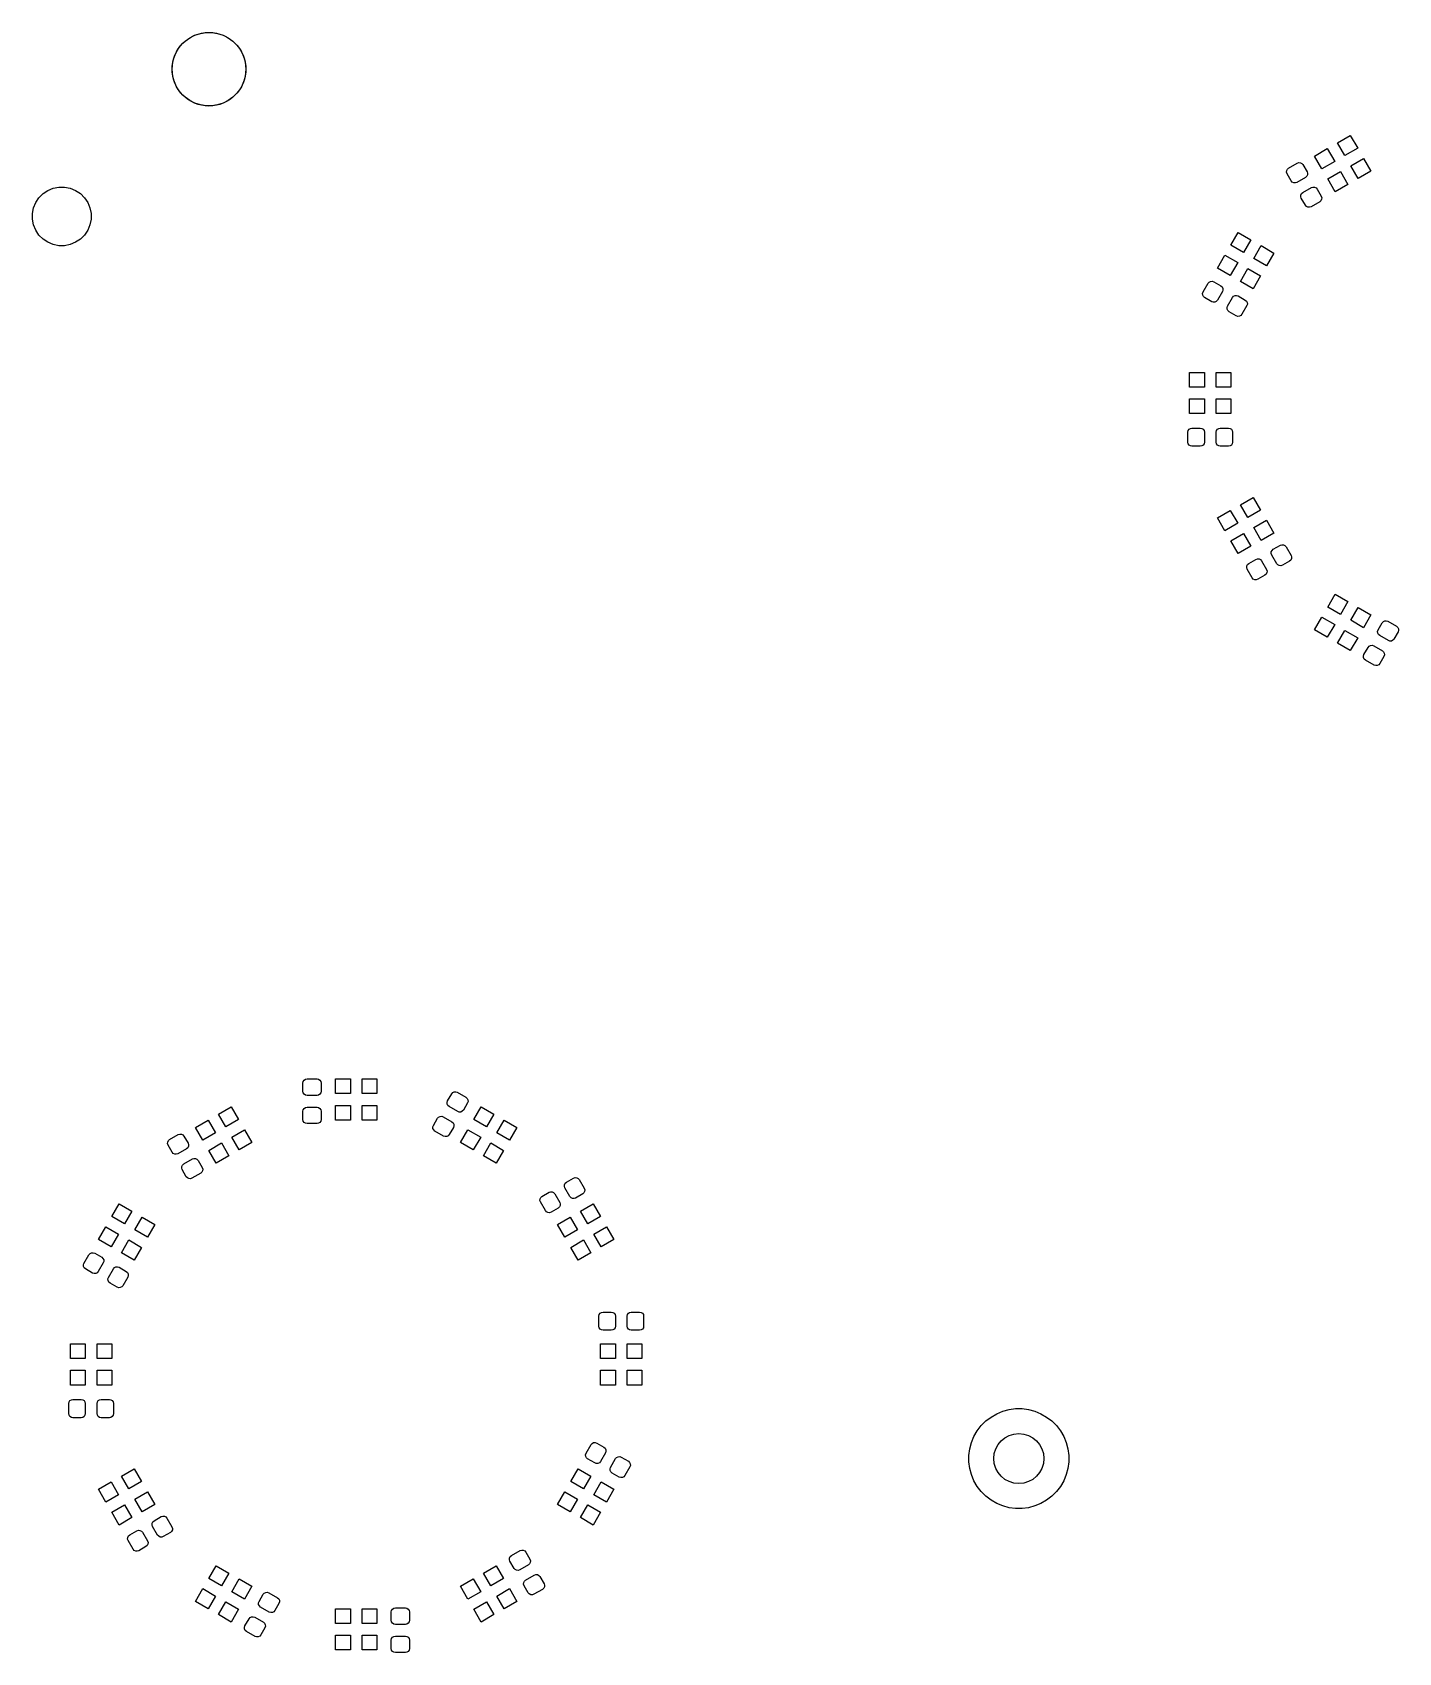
# Model space of a CAD drawing. Header units: inches. Extents: x 0.83 to 7.61, y -5.33 to -1.05.
# Drawn here: x 0.827 to 2.653, y -3.22 to -1.053 of the extents above; entities that cross this region are included whole.
import ezdxf

# ---------------------------------------------------------------- set-up
doc = ezdxf.new("R2010")
doc.units = ezdxf.units.IN
doc.header["$MEASUREMENT"] = 0
doc.layers.add('BLACK', color=250, linetype='CONTINUOUS')

msp = doc.modelspace()

# ---------------------------------------------------------------- linework, layer by layer
at = {"layer": 'BLACK', "linetype": 'CONTINUOUS'}
for p, q in [((1.031, -1.0649), (1.0373, -1.0604)), ((1.0373, -1.0604), (1.0442, -1.0569)), ((1.0442, -1.0569), (1.0515, -1.0545)), ((1.0515, -1.0545), (1.0591, -1.0533)), ((1.0591, -1.0533), (1.0669, -1.0533)), ((1.0669, -1.0533), (1.0745, -1.0545)), ((1.0745, -1.0545), (1.0818, -1.0569)), ((1.0818, -1.0569), (1.0887, -1.0604)), ((1.0887, -1.0604), (1.095, -1.0649)), ((1.0175, -1.0835), (1.021, -1.0766)), ((1.021, -1.0766), (1.0256, -1.0704)), ((1.0256, -1.0704), (1.031, -1.0649)), ((1.095, -1.0649), (1.1004, -1.0704)), ((1.1004, -1.0704), (1.105, -1.0766)), ((1.105, -1.0766), (1.1085, -1.0835)), ((1.0139, -1.0985), (1.0151, -1.0909)), ((1.0139, -1.1062), (1.0139, -1.0985)), ((1.0151, -1.0909), (1.0175, -1.0835)), ((1.1085, -1.0835), (1.1108, -1.0909)), ((1.1108, -1.0909), (1.1121, -1.0985)), ((1.1121, -1.0985), (1.1121, -1.1062)), ((1.0151, -1.1139), (1.0139, -1.1062)), ((1.0175, -1.1212), (1.0151, -1.1139)), ((1.021, -1.1281), (1.0175, -1.1212)), ((1.1085, -1.1212), (1.105, -1.1281)), ((1.1108, -1.1139), (1.1085, -1.1212)), ((1.1121, -1.1062), (1.1108, -1.1139)), ((1.0256, -1.1343), (1.021, -1.1281)), ((1.031, -1.1398), (1.0256, -1.1343)), ((1.0373, -1.1443), (1.031, -1.1398)), ((1.0442, -1.1478), (1.0373, -1.1443)), ((1.0515, -1.1502), (1.0442, -1.1478)), ((1.0818, -1.1478), (1.0745, -1.1502)), ((1.0887, -1.1443), (1.0818, -1.1478)), ((1.095, -1.1398), (1.0887, -1.1443)), ((1.1004, -1.1343), (1.095, -1.1398)), ((1.105, -1.1281), (1.1004, -1.1343)), ((1.0591, -1.1514), (1.0515, -1.1502)), ((1.0669, -1.1514), (1.0591, -1.1514)), ((1.0745, -1.1502), (1.0669, -1.1514)), ((2.5718, -1.2008), (2.5888, -1.1909)), ((2.5888, -1.1909), (2.5987, -1.208)), ((2.5411, -1.2185), (2.5581, -1.2086)), ((2.5581, -1.2086), (2.568, -1.2257)), ((2.5816, -1.2178), (2.5718, -1.2008)), ((2.5987, -1.208), (2.5816, -1.2178)), ((2.5048, -1.236), (2.5064, -1.2346)), ((2.5064, -1.2346), (2.518, -1.2279)), ((2.518, -1.2279), (2.52, -1.2272)), ((2.52, -1.2272), (2.5222, -1.2274)), ((2.5222, -1.2274), (2.5241, -1.2283)), ((2.5241, -1.2283), (2.5255, -1.23)), ((2.5255, -1.23), (2.531, -1.2395)), ((2.5509, -1.2355), (2.5411, -1.2185)), ((2.568, -1.2257), (2.5509, -1.2355)), ((2.5895, -1.2315), (2.6065, -1.2216)), ((2.5993, -1.2485), (2.5895, -1.2315)), ((2.6065, -1.2216), (2.6164, -1.2387)), ((2.5037, -1.2401), (2.5038, -1.238)), ((2.5044, -1.2422), (2.5037, -1.2401)), ((2.5038, -1.238), (2.5048, -1.236)), ((2.5099, -1.2517), (2.5044, -1.2422)), ((2.5113, -1.2533), (2.5099, -1.2517)), ((2.5132, -1.2543), (2.5113, -1.2533)), ((2.5154, -1.2544), (2.5132, -1.2543)), ((2.5174, -1.2537), (2.5154, -1.2544)), ((2.529, -1.247), (2.5174, -1.2537)), ((2.5306, -1.2456), (2.529, -1.247)), ((2.5316, -1.2437), (2.5306, -1.2456)), ((2.531, -1.2395), (2.5317, -1.2415)), ((2.5317, -1.2415), (2.5316, -1.2437)), ((2.5588, -1.2492), (2.5759, -1.2393)), ((2.5687, -1.2662), (2.5588, -1.2492)), ((2.5857, -1.2564), (2.5687, -1.2662)), ((2.5759, -1.2393), (2.5857, -1.2564)), ((2.6164, -1.2387), (2.5993, -1.2485)), ((0.8314, -1.2807), (0.8357, -1.2742)), ((0.8357, -1.2742), (0.8412, -1.2688)), ((0.8412, -1.2688), (0.8476, -1.2645)), ((0.8476, -1.2645), (0.8547, -1.2615)), ((0.8547, -1.2615), (0.8623, -1.26)), ((0.8623, -1.26), (0.87, -1.26)), ((0.87, -1.26), (0.8776, -1.2615)), ((0.8776, -1.2615), (0.8847, -1.2645)), ((0.8847, -1.2645), (0.8911, -1.2688)), ((0.8911, -1.2688), (0.8966, -1.2742)), ((0.8966, -1.2742), (0.9009, -1.2807)), ((2.5226, -1.2729), (2.5227, -1.2707)), ((2.5233, -1.2749), (2.5226, -1.2729)), ((2.5227, -1.2707), (2.5237, -1.2688)), ((2.5288, -1.2844), (2.5233, -1.2749)), ((2.5237, -1.2688), (2.5253, -1.2674)), ((2.5253, -1.2674), (2.5369, -1.2607)), ((2.5369, -1.2607), (2.5389, -1.26)), ((2.5389, -1.26), (2.5411, -1.2601)), ((2.5411, -1.2601), (2.543, -1.2611)), ((2.543, -1.2611), (2.5444, -1.2627)), ((2.5444, -1.2627), (2.5499, -1.2722)), ((2.5495, -1.2783), (2.5479, -1.2798)), ((2.5505, -1.2764), (2.5495, -1.2783)), ((2.5499, -1.2722), (2.5506, -1.2743)), ((2.5506, -1.2743), (2.5505, -1.2764)), ((0.827, -1.2954), (0.8285, -1.2878)), ((0.827, -1.3031), (0.827, -1.2954)), ((0.8285, -1.2878), (0.8314, -1.2807)), ((0.9009, -1.2807), (0.9038, -1.2878)), ((0.9038, -1.2878), (0.9053, -1.2954)), ((0.9053, -1.2954), (0.9053, -1.3031)), ((2.5302, -1.2861), (2.5288, -1.2844)), ((2.5321, -1.287), (2.5302, -1.2861)), ((2.5343, -1.2871), (2.5321, -1.287)), ((2.5363, -1.2865), (2.5343, -1.2871)), ((2.5479, -1.2798), (2.5363, -1.2865)), ((0.8285, -1.3106), (0.827, -1.3031)), ((0.8314, -1.3178), (0.8285, -1.3106)), ((0.8357, -1.3242), (0.8314, -1.3178)), ((0.9009, -1.3178), (0.8966, -1.3242)), ((0.9038, -1.3106), (0.9009, -1.3178)), ((0.9053, -1.3031), (0.9038, -1.3106)), ((2.4291, -1.3377), (2.439, -1.3206)), ((2.439, -1.3206), (2.456, -1.3305)), ((0.8412, -1.3296), (0.8357, -1.3242)), ((0.8476, -1.3339), (0.8412, -1.3296)), ((0.8547, -1.3369), (0.8476, -1.3339)), ((0.8623, -1.3384), (0.8547, -1.3369)), ((0.87, -1.3384), (0.8623, -1.3384)), ((0.8776, -1.3369), (0.87, -1.3384)), ((0.8847, -1.3339), (0.8776, -1.3369)), ((0.8911, -1.3296), (0.8847, -1.3339)), ((0.8966, -1.3242), (0.8911, -1.3296)), ((2.4462, -1.3475), (2.4291, -1.3377)), ((2.456, -1.3305), (2.4462, -1.3475)), ((2.4598, -1.3554), (2.4696, -1.3383)), ((2.4696, -1.3383), (2.4867, -1.3482)), ((2.4114, -1.3684), (2.4212, -1.3513)), ((2.4212, -1.3513), (2.4383, -1.3611)), ((2.4383, -1.3611), (2.4284, -1.3782)), ((2.4768, -1.3652), (2.4598, -1.3554)), ((2.4867, -1.3482), (2.4768, -1.3652)), ((2.4001, -1.3871), (2.402, -1.3861)), ((2.402, -1.3861), (2.4042, -1.386)), ((2.4042, -1.386), (2.4062, -1.3867)), ((2.4062, -1.3867), (2.4158, -1.3922)), ((2.4284, -1.3782), (2.4114, -1.3684)), ((2.4421, -1.3861), (2.4519, -1.369)), ((2.4591, -1.3959), (2.4421, -1.3861)), ((2.4519, -1.369), (2.469, -1.3789)), ((2.469, -1.3789), (2.4591, -1.3959)), ((2.3913, -1.4023), (2.392, -1.4003)), ((2.3915, -1.4045), (2.3913, -1.4023)), ((2.3924, -1.4064), (2.3915, -1.4045)), ((2.392, -1.4003), (2.3987, -1.3887)), ((2.394, -1.4078), (2.3924, -1.4064)), ((2.4036, -1.4133), (2.394, -1.4078)), ((2.3987, -1.3887), (2.4001, -1.3871)), ((2.4178, -1.3997), (2.4111, -1.4113)), ((2.4158, -1.3922), (2.4174, -1.3936)), ((2.4174, -1.3936), (2.4183, -1.3955)), ((2.4185, -1.3977), (2.4178, -1.3997)), ((2.4183, -1.3955), (2.4185, -1.3977)), ((2.4247, -1.4192), (2.4314, -1.4076)), ((2.4314, -1.4076), (2.4328, -1.406)), ((2.4328, -1.406), (2.4348, -1.405)), ((2.4348, -1.405), (2.4369, -1.4049)), ((2.4369, -1.4049), (2.439, -1.4056)), ((2.439, -1.4056), (2.4485, -1.4111)), ((2.4056, -1.414), (2.4036, -1.4133)), ((2.4077, -1.4139), (2.4056, -1.414)), ((2.4097, -1.4129), (2.4077, -1.4139)), ((2.4111, -1.4113), (2.4097, -1.4129)), ((2.424, -1.4212), (2.4247, -1.4192)), ((2.4242, -1.4234), (2.424, -1.4212)), ((2.4251, -1.4253), (2.4242, -1.4234)), ((2.4267, -1.4267), (2.4251, -1.4253)), ((2.4363, -1.4322), (2.4267, -1.4267)), ((2.4505, -1.4186), (2.4438, -1.4302)), ((2.4485, -1.4111), (2.4501, -1.4125)), ((2.4501, -1.4125), (2.4511, -1.4144)), ((2.4512, -1.4166), (2.4505, -1.4186)), ((2.4511, -1.4144), (2.4512, -1.4166)), ((2.4383, -1.4329), (2.4363, -1.4322)), ((2.4405, -1.4328), (2.4383, -1.4329)), ((2.4424, -1.4318), (2.4405, -1.4328)), ((2.4438, -1.4302), (2.4424, -1.4318)), ((2.374, -1.5276), (2.374, -1.5079)), ((2.374, -1.5079), (2.3937, -1.5079)), ((2.3937, -1.5079), (2.3937, -1.5276)), ((2.4094, -1.5276), (2.4094, -1.5079)), ((2.4094, -1.5079), (2.4291, -1.5079)), ((2.4291, -1.5079), (2.4291, -1.5276)), ((2.3937, -1.5276), (2.374, -1.5276)), ((2.4291, -1.5276), (2.4094, -1.5276)), ((2.374, -1.563), (2.374, -1.5433)), ((2.374, -1.5433), (2.3937, -1.5433)), ((2.3937, -1.5433), (2.3937, -1.563)), ((2.4094, -1.563), (2.4094, -1.5433)), ((2.4094, -1.5433), (2.4291, -1.5433)), ((2.4291, -1.5433), (2.4291, -1.563)), ((2.3937, -1.563), (2.374, -1.563)), ((2.4291, -1.563), (2.4094, -1.563)), ((2.3717, -1.5878), (2.3721, -1.5857)), ((2.3717, -1.6012), (2.3717, -1.5878)), ((2.3721, -1.6033), (2.3717, -1.6012)), ((2.3721, -1.5857), (2.3733, -1.5839)), ((2.3733, -1.6051), (2.3721, -1.6033)), ((2.3733, -1.5839), (2.3751, -1.5827)), ((2.3751, -1.5827), (2.3772, -1.5823)), ((2.3772, -1.5823), (2.3882, -1.5823)), ((2.3882, -1.5823), (2.3903, -1.5827)), ((2.3903, -1.5827), (2.3921, -1.5839)), ((2.3921, -1.5839), (2.3933, -1.5857)), ((2.3933, -1.6033), (2.3921, -1.6051)), ((2.3933, -1.5857), (2.3937, -1.5878)), ((2.3937, -1.6012), (2.3933, -1.6033)), ((2.3937, -1.5878), (2.3937, -1.6012)), ((2.4094, -1.5878), (2.4099, -1.5857)), ((2.4094, -1.6012), (2.4094, -1.5878)), ((2.4099, -1.6033), (2.4094, -1.6012)), ((2.4099, -1.5857), (2.4111, -1.5839)), ((2.4111, -1.6051), (2.4099, -1.6033)), ((2.4111, -1.5839), (2.4129, -1.5827)), ((2.4129, -1.5827), (2.415, -1.5823)), ((2.415, -1.5823), (2.426, -1.5823)), ((2.426, -1.5823), (2.4281, -1.5827)), ((2.4281, -1.5827), (2.4299, -1.5839)), ((2.4299, -1.5839), (2.4311, -1.5857)), ((2.4311, -1.6033), (2.4299, -1.6051)), ((2.4311, -1.5857), (2.4315, -1.5878)), ((2.4315, -1.6012), (2.4311, -1.6033)), ((2.4315, -1.5878), (2.4315, -1.6012)), ((2.3751, -1.6063), (2.3733, -1.6051)), ((2.3772, -1.6067), (2.3751, -1.6063)), ((2.3882, -1.6067), (2.3772, -1.6067)), ((2.3903, -1.6063), (2.3882, -1.6067)), ((2.3921, -1.6051), (2.3903, -1.6063)), ((2.4129, -1.6063), (2.4111, -1.6051)), ((2.415, -1.6067), (2.4129, -1.6063)), ((2.426, -1.6067), (2.415, -1.6067)), ((2.4281, -1.6063), (2.426, -1.6067)), ((2.4299, -1.6051), (2.4281, -1.6063)), ((2.4421, -1.6848), (2.4591, -1.675)), ((2.4519, -1.7018), (2.4421, -1.6848)), ((2.4591, -1.675), (2.469, -1.692)), ((2.4114, -1.7025), (2.4284, -1.6927)), ((2.4212, -1.7196), (2.4114, -1.7025)), ((2.4383, -1.7097), (2.4212, -1.7196)), ((2.4284, -1.6927), (2.4383, -1.7097)), ((2.469, -1.692), (2.4519, -1.7018)), ((2.4598, -1.7155), (2.4768, -1.7056)), ((2.4768, -1.7056), (2.4867, -1.7227)), ((2.4291, -1.7332), (2.4462, -1.7234)), ((2.439, -1.7502), (2.4291, -1.7332)), ((2.4462, -1.7234), (2.456, -1.7404)), ((2.4696, -1.7325), (2.4598, -1.7155)), ((2.4867, -1.7227), (2.4696, -1.7325)), ((2.456, -1.7404), (2.439, -1.7502)), ((2.4831, -1.75), (2.4832, -1.7479)), ((2.4838, -1.7521), (2.4831, -1.75)), ((2.4832, -1.7479), (2.4842, -1.746)), ((2.4905, -1.7637), (2.4838, -1.7521)), ((2.4842, -1.746), (2.4858, -1.7445)), ((2.4858, -1.7445), (2.4954, -1.739)), ((2.4954, -1.739), (2.4974, -1.7383)), ((2.4974, -1.7383), (2.4995, -1.7385)), ((2.4995, -1.7385), (2.5015, -1.7394)), ((2.5015, -1.7394), (2.5029, -1.7411)), ((2.5029, -1.7411), (2.5096, -1.7526)), ((2.5096, -1.7526), (2.5103, -1.7547)), ((2.5103, -1.7547), (2.5101, -1.7568)), ((2.4504, -1.7689), (2.4505, -1.7668)), ((2.4511, -1.771), (2.4504, -1.7689)), ((2.4505, -1.7668), (2.4515, -1.7649)), ((2.4577, -1.7826), (2.4511, -1.771)), ((2.4515, -1.7649), (2.4531, -1.7634)), ((2.4531, -1.7634), (2.4626, -1.7579)), ((2.4626, -1.7579), (2.4647, -1.7572)), ((2.4647, -1.7572), (2.4668, -1.7574)), ((2.4668, -1.7574), (2.4687, -1.7583)), ((2.4687, -1.7583), (2.4701, -1.76)), ((2.4701, -1.76), (2.4768, -1.7715)), ((2.4774, -1.7757), (2.4764, -1.7777)), ((2.4768, -1.7715), (2.4775, -1.7736)), ((2.4775, -1.7736), (2.4774, -1.7757)), ((2.4919, -1.7653), (2.4905, -1.7637)), ((2.4938, -1.7662), (2.4919, -1.7653)), ((2.496, -1.7664), (2.4938, -1.7662)), ((2.498, -1.7657), (2.496, -1.7664)), ((2.5076, -1.7602), (2.498, -1.7657)), ((2.5092, -1.7588), (2.5076, -1.7602)), ((2.5101, -1.7568), (2.5092, -1.7588)), ((2.4592, -1.7842), (2.4577, -1.7826)), ((2.4611, -1.7851), (2.4592, -1.7842)), ((2.4632, -1.7853), (2.4611, -1.7851)), ((2.4653, -1.7846), (2.4632, -1.7853)), ((2.4748, -1.7791), (2.4653, -1.7846)), ((2.4764, -1.7777), (2.4748, -1.7791)), ((2.5588, -1.8217), (2.5687, -1.8046)), ((2.5687, -1.8046), (2.5857, -1.8145)), ((2.5857, -1.8145), (2.5759, -1.8315)), ((2.5411, -1.8524), (2.5509, -1.8353)), ((2.5509, -1.8353), (2.568, -1.8452)), ((2.5759, -1.8315), (2.5588, -1.8217)), ((2.5895, -1.8394), (2.5993, -1.8224)), ((2.6065, -1.8493), (2.5895, -1.8394)), ((2.5993, -1.8224), (2.6164, -1.8322)), ((2.6164, -1.8322), (2.6065, -1.8493)), ((2.6316, -1.8428), (2.633, -1.8412)), ((2.633, -1.8412), (2.6349, -1.8403)), ((2.6349, -1.8403), (2.637, -1.8401)), ((2.637, -1.8401), (2.6391, -1.8408)), ((2.6391, -1.8408), (2.6507, -1.8475)), ((2.5581, -1.8622), (2.5411, -1.8524)), ((2.568, -1.8452), (2.5581, -1.8622)), ((2.5718, -1.8701), (2.5816, -1.853)), ((2.5816, -1.853), (2.5987, -1.8629)), ((2.5987, -1.8629), (2.5888, -1.8799)), ((2.6254, -1.8544), (2.626, -1.8524)), ((2.6255, -1.8566), (2.6254, -1.8544)), ((2.6264, -1.8585), (2.6255, -1.8566)), ((2.626, -1.8524), (2.6316, -1.8428)), ((2.6281, -1.8599), (2.6264, -1.8585)), ((2.6397, -1.8666), (2.6281, -1.8599)), ((2.6527, -1.855), (2.6472, -1.8646)), ((2.6507, -1.8475), (2.6523, -1.8489)), ((2.6523, -1.8489), (2.6532, -1.8509)), ((2.6534, -1.853), (2.6527, -1.855)), ((2.6532, -1.8509), (2.6534, -1.853)), ((2.5888, -1.8799), (2.5718, -1.8701)), ((2.6065, -1.8872), (2.6071, -1.8851)), ((2.6071, -1.8851), (2.6127, -1.8756)), ((2.6127, -1.8756), (2.6141, -1.874)), ((2.6141, -1.874), (2.616, -1.873)), ((2.616, -1.873), (2.6182, -1.8729)), ((2.6182, -1.8729), (2.6202, -1.8736)), ((2.6202, -1.8736), (2.6318, -1.8802)), ((2.6318, -1.8802), (2.6334, -1.8817)), ((2.6334, -1.8817), (2.6343, -1.8836)), ((2.6343, -1.8836), (2.6345, -1.8857)), ((2.6417, -1.8673), (2.6397, -1.8666)), ((2.6438, -1.8672), (2.6417, -1.8673)), ((2.6458, -1.8662), (2.6438, -1.8672)), ((2.6472, -1.8646), (2.6458, -1.8662)), ((2.6066, -1.8893), (2.6065, -1.8872)), ((2.6075, -1.8912), (2.6066, -1.8893)), ((2.6092, -1.8926), (2.6075, -1.8912)), ((2.6208, -1.8993), (2.6092, -1.8926)), ((2.6228, -1.9), (2.6208, -1.8993)), ((2.6249, -1.8999), (2.6228, -1.9)), ((2.6269, -1.8989), (2.6249, -1.8999)), ((2.6283, -1.8973), (2.6269, -1.8989)), ((2.6338, -1.8878), (2.6283, -1.8973)), ((2.6345, -1.8857), (2.6338, -1.8878)), ((1.1886, -2.4583), (1.189, -2.4562)), ((1.1886, -2.4693), (1.1886, -2.4583)), ((1.189, -2.4714), (1.1886, -2.4693)), ((1.189, -2.4562), (1.1902, -2.4544)), ((1.1902, -2.4544), (1.192, -2.4532)), ((1.192, -2.4532), (1.1941, -2.4528)), ((1.1941, -2.4528), (1.2075, -2.4528)), ((1.2075, -2.4528), (1.2096, -2.4532)), ((1.2096, -2.4532), (1.2114, -2.4544)), ((1.2114, -2.4544), (1.2126, -2.4562)), ((1.2126, -2.4562), (1.213, -2.4583)), ((1.213, -2.4693), (1.2126, -2.4714)), ((1.213, -2.4583), (1.213, -2.4693)), ((1.2323, -2.4724), (1.2323, -2.4528)), ((1.2323, -2.4528), (1.252, -2.4528)), ((1.252, -2.4528), (1.252, -2.4724)), ((1.2677, -2.4724), (1.2677, -2.4528)), ((1.2677, -2.4528), (1.2874, -2.4528)), ((1.2874, -2.4528), (1.2874, -2.4724)), ((1.3889, -2.4711), (1.3908, -2.4702)), ((1.3908, -2.4702), (1.393, -2.47)), ((1.393, -2.47), (1.395, -2.4707)), ((1.0757, -2.5), (1.0928, -2.4901)), ((1.0928, -2.4901), (1.1026, -2.5072)), ((1.1902, -2.4732), (1.189, -2.4714)), ((1.192, -2.4744), (1.1902, -2.4732)), ((1.1902, -2.4922), (1.192, -2.491)), ((1.1941, -2.4748), (1.192, -2.4744)), ((1.192, -2.491), (1.1941, -2.4906)), ((1.2075, -2.4748), (1.1941, -2.4748)), ((1.1941, -2.4906), (1.2075, -2.4906)), ((1.2096, -2.4744), (1.2075, -2.4748)), ((1.2075, -2.4906), (1.2096, -2.491)), ((1.2114, -2.4732), (1.2096, -2.4744)), ((1.2096, -2.491), (1.2114, -2.4922)), ((1.2126, -2.4714), (1.2114, -2.4732)), ((1.252, -2.4724), (1.2323, -2.4724)), ((1.2323, -2.5079), (1.2323, -2.4882)), ((1.2323, -2.4882), (1.252, -2.4882)), ((1.252, -2.4882), (1.252, -2.5079)), ((1.2874, -2.4724), (1.2677, -2.4724)), ((1.2677, -2.5079), (1.2677, -2.4882)), ((1.2677, -2.4882), (1.2874, -2.4882)), ((1.2874, -2.4882), (1.2874, -2.5079)), ((1.3813, -2.4843), (1.382, -2.4823)), ((1.3814, -2.4865), (1.3813, -2.4843)), ((1.3824, -2.4884), (1.3814, -2.4865)), ((1.382, -2.4823), (1.3875, -2.4728)), ((1.384, -2.4898), (1.3824, -2.4884)), ((1.3956, -2.4965), (1.384, -2.4898)), ((1.3875, -2.4728), (1.3889, -2.4711)), ((1.395, -2.4707), (1.4066, -2.4774)), ((1.4086, -2.485), (1.4031, -2.4945)), ((1.4066, -2.4774), (1.4082, -2.4789)), ((1.4082, -2.4789), (1.4092, -2.4808)), ((1.4093, -2.4829), (1.4086, -2.485)), ((1.4092, -2.4808), (1.4093, -2.4829)), ((1.4171, -2.5072), (1.4269, -2.4901)), ((1.4269, -2.4901), (1.444, -2.5)), ((1.045, -2.5177), (1.0621, -2.5079)), ((1.0621, -2.5079), (1.0719, -2.5249)), ((1.0856, -2.517), (1.0757, -2.5)), ((1.1026, -2.5072), (1.0856, -2.517)), ((1.1886, -2.4961), (1.189, -2.494)), ((1.1886, -2.5071), (1.1886, -2.4961)), ((1.189, -2.5092), (1.1886, -2.5071)), ((1.189, -2.494), (1.1902, -2.4922)), ((1.1902, -2.511), (1.189, -2.5092)), ((1.192, -2.5122), (1.1902, -2.511)), ((1.1941, -2.5126), (1.192, -2.5122)), ((1.2075, -2.5126), (1.1941, -2.5126)), ((1.2096, -2.5122), (1.2075, -2.5126)), ((1.2114, -2.511), (1.2096, -2.5122)), ((1.2114, -2.4922), (1.2126, -2.494)), ((1.2126, -2.5092), (1.2114, -2.511)), ((1.2126, -2.494), (1.213, -2.4961)), ((1.213, -2.5071), (1.2126, -2.5092)), ((1.213, -2.4961), (1.213, -2.5071)), ((1.252, -2.5079), (1.2323, -2.5079)), ((1.2874, -2.5079), (1.2677, -2.5079)), ((1.3631, -2.515), (1.3686, -2.5055)), ((1.3686, -2.5055), (1.37, -2.5039)), ((1.37, -2.5039), (1.3719, -2.5029)), ((1.3719, -2.5029), (1.3741, -2.5028)), ((1.3741, -2.5028), (1.3761, -2.5035)), ((1.3761, -2.5035), (1.3877, -2.5102)), ((1.3877, -2.5102), (1.3893, -2.5116)), ((1.3893, -2.5116), (1.3903, -2.5135)), ((1.3903, -2.5135), (1.3904, -2.5157)), ((1.3976, -2.4972), (1.3956, -2.4965)), ((1.3997, -2.4971), (1.3976, -2.4972)), ((1.4017, -2.4961), (1.3997, -2.4971)), ((1.4031, -2.4945), (1.4017, -2.4961)), ((1.4341, -2.517), (1.4171, -2.5072)), ((1.444, -2.5), (1.4341, -2.517)), ((1.4478, -2.5249), (1.4576, -2.5079)), ((1.4576, -2.5079), (1.4747, -2.5177)), ((1.0078, -2.5372), (1.0087, -2.5353)), ((1.0087, -2.5353), (1.0103, -2.5338)), ((1.0103, -2.5338), (1.0219, -2.5271)), ((1.0219, -2.5271), (1.024, -2.5265)), ((1.024, -2.5265), (1.0261, -2.5266)), ((1.0261, -2.5266), (1.028, -2.5275)), ((1.028, -2.5275), (1.0295, -2.5292)), ((1.0295, -2.5292), (1.035, -2.5387)), ((1.0549, -2.5347), (1.045, -2.5177)), ((1.0719, -2.5249), (1.0549, -2.5347)), ((1.0934, -2.5307), (1.1105, -2.5208)), ((1.1033, -2.5477), (1.0934, -2.5307)), ((1.1105, -2.5208), (1.1203, -2.5379)), ((1.3624, -2.5171), (1.3631, -2.515)), ((1.3625, -2.5192), (1.3624, -2.5171)), ((1.3635, -2.5211), (1.3625, -2.5192)), ((1.3651, -2.5226), (1.3635, -2.5211)), ((1.3767, -2.5293), (1.3651, -2.5226)), ((1.3787, -2.53), (1.3767, -2.5293)), ((1.3808, -2.5298), (1.3787, -2.53)), ((1.3828, -2.5289), (1.3808, -2.5298)), ((1.3842, -2.5272), (1.3828, -2.5289)), ((1.3897, -2.5177), (1.3842, -2.5272)), ((1.3904, -2.5157), (1.3897, -2.5177)), ((1.3994, -2.5379), (1.4092, -2.5208)), ((1.4092, -2.5208), (1.4263, -2.5307)), ((1.4263, -2.5307), (1.4164, -2.5477)), ((1.4648, -2.5347), (1.4478, -2.5249)), ((1.4747, -2.5177), (1.4648, -2.5347)), ((1.0076, -2.5393), (1.0078, -2.5372)), ((1.0083, -2.5414), (1.0076, -2.5393)), ((1.0138, -2.5509), (1.0083, -2.5414)), ((1.0153, -2.5525), (1.0138, -2.5509)), ((1.0172, -2.5535), (1.0153, -2.5525)), ((1.0193, -2.5536), (1.0172, -2.5535)), ((1.0214, -2.5529), (1.0193, -2.5536)), ((1.033, -2.5462), (1.0214, -2.5529)), ((1.0346, -2.5448), (1.033, -2.5462)), ((1.0355, -2.5429), (1.0346, -2.5448)), ((1.035, -2.5387), (1.0357, -2.5407)), ((1.0357, -2.5407), (1.0355, -2.5429)), ((1.0627, -2.5484), (1.0798, -2.5385)), ((1.0726, -2.5654), (1.0627, -2.5484)), ((1.0896, -2.5556), (1.0726, -2.5654)), ((1.0798, -2.5385), (1.0896, -2.5556)), ((1.1203, -2.5379), (1.1033, -2.5477)), ((1.4164, -2.5477), (1.3994, -2.5379)), ((1.43, -2.5556), (1.4399, -2.5385)), ((1.4471, -2.5654), (1.43, -2.5556)), ((1.4399, -2.5385), (1.4569, -2.5484)), ((1.4569, -2.5484), (1.4471, -2.5654)), ((1.0265, -2.5721), (1.0267, -2.5699)), ((1.0272, -2.5741), (1.0265, -2.5721)), ((1.0267, -2.5699), (1.0276, -2.568)), ((1.0327, -2.5836), (1.0272, -2.5741)), ((1.0276, -2.568), (1.0292, -2.5666)), ((1.0292, -2.5666), (1.0408, -2.5599)), ((1.0408, -2.5599), (1.0429, -2.5592)), ((1.0429, -2.5592), (1.045, -2.5593)), ((1.045, -2.5593), (1.0469, -2.5603)), ((1.0469, -2.5603), (1.0484, -2.5619)), ((1.0484, -2.5619), (1.0539, -2.5714)), ((1.0535, -2.5776), (1.0519, -2.579)), ((1.0544, -2.5756), (1.0535, -2.5776)), ((1.0539, -2.5714), (1.0546, -2.5735)), ((1.0546, -2.5735), (1.0544, -2.5756)), ((1.0342, -2.5853), (1.0327, -2.5836)), ((1.0361, -2.5862), (1.0342, -2.5853)), ((1.0382, -2.5864), (1.0361, -2.5862)), ((1.0403, -2.5857), (1.0382, -2.5864)), ((1.0519, -2.579), (1.0403, -2.5857)), ((1.5382, -2.5965), (1.5384, -2.5944)), ((1.5389, -2.5985), (1.5382, -2.5965)), ((1.5384, -2.5944), (1.5393, -2.5924)), ((1.5456, -2.6101), (1.5389, -2.5985)), ((1.5393, -2.5924), (1.5409, -2.591)), ((1.5409, -2.591), (1.5505, -2.5855)), ((1.5505, -2.5855), (1.5525, -2.5848)), ((1.5525, -2.5848), (1.5547, -2.5849)), ((1.5547, -2.5849), (1.5566, -2.5859)), ((1.5566, -2.5859), (1.558, -2.5875)), ((1.558, -2.5875), (1.5647, -2.5991)), ((1.5647, -2.5991), (1.5654, -2.6011)), ((0.9331, -2.6369), (0.9429, -2.6198)), ((0.9429, -2.6198), (0.9599, -2.6297)), ((1.5055, -2.6154), (1.5056, -2.6132)), ((1.5062, -2.6174), (1.5055, -2.6154)), ((1.5056, -2.6132), (1.5066, -2.6113)), ((1.5129, -2.629), (1.5062, -2.6174)), ((1.5066, -2.6113), (1.5082, -2.6099)), ((1.5082, -2.6099), (1.5177, -2.6044)), ((1.5177, -2.6044), (1.5198, -2.6037)), ((1.5198, -2.6037), (1.5219, -2.6038)), ((1.5219, -2.6038), (1.5238, -2.6048)), ((1.5238, -2.6048), (1.5253, -2.6064)), ((1.5253, -2.6064), (1.532, -2.618)), ((1.532, -2.618), (1.5327, -2.62)), ((1.5327, -2.62), (1.5325, -2.6222)), ((1.547, -2.6117), (1.5456, -2.6101)), ((1.5489, -2.6127), (1.547, -2.6117)), ((1.5511, -2.6128), (1.5489, -2.6127)), ((1.5531, -2.6121), (1.5511, -2.6128)), ((1.5627, -2.6066), (1.5531, -2.6121)), ((1.5597, -2.6297), (1.5768, -2.6198)), ((1.5643, -2.6052), (1.5627, -2.6066)), ((1.5652, -2.6033), (1.5643, -2.6052)), ((1.5654, -2.6011), (1.5652, -2.6033)), ((1.5768, -2.6198), (1.5866, -2.6369)), ((0.9501, -2.6467), (0.9331, -2.6369)), ((0.9599, -2.6297), (0.9501, -2.6467)), ((0.9637, -2.6546), (0.9736, -2.6376)), ((0.9736, -2.6376), (0.9906, -2.6474)), ((1.5143, -2.6306), (1.5129, -2.629)), ((1.5162, -2.6316), (1.5143, -2.6306)), ((1.5184, -2.6317), (1.5162, -2.6316)), ((1.5204, -2.631), (1.5184, -2.6317)), ((1.5299, -2.6255), (1.5204, -2.631)), ((1.5291, -2.6474), (1.5461, -2.6376)), ((1.5316, -2.6241), (1.5299, -2.6255)), ((1.5325, -2.6222), (1.5316, -2.6241)), ((1.5461, -2.6376), (1.5559, -2.6546)), ((1.5696, -2.6467), (1.5597, -2.6297)), ((1.5866, -2.6369), (1.5696, -2.6467)), ((0.9153, -2.6676), (0.9252, -2.6505)), ((0.9252, -2.6505), (0.9422, -2.6604)), ((0.9422, -2.6604), (0.9324, -2.6774)), ((0.9808, -2.6644), (0.9637, -2.6546)), ((0.9906, -2.6474), (0.9808, -2.6644)), ((1.5389, -2.6644), (1.5291, -2.6474)), ((1.5559, -2.6546), (1.5389, -2.6644)), ((1.5775, -2.6604), (1.5945, -2.6505)), ((1.5873, -2.6774), (1.5775, -2.6604)), ((1.5945, -2.6505), (1.6043, -2.6676)), ((0.9026, -2.6879), (0.904, -2.6863)), ((0.904, -2.6863), (0.906, -2.6853)), ((0.906, -2.6853), (0.9081, -2.6852)), ((0.9081, -2.6852), (0.9102, -2.6859)), ((0.9102, -2.6859), (0.9197, -2.6914)), ((0.9324, -2.6774), (0.9153, -2.6676)), ((0.946, -2.6853), (0.9559, -2.6682)), ((0.9631, -2.6951), (0.946, -2.6853)), ((0.9559, -2.6682), (0.9729, -2.6781)), ((0.9729, -2.6781), (0.9631, -2.6951)), ((1.5468, -2.6781), (1.5638, -2.6682)), ((1.5566, -2.6951), (1.5468, -2.6781)), ((1.5737, -2.6853), (1.5566, -2.6951)), ((1.5638, -2.6682), (1.5737, -2.6853)), ((1.6043, -2.6676), (1.5873, -2.6774)), ((0.8952, -2.7015), (0.8959, -2.6995)), ((0.8954, -2.7037), (0.8952, -2.7015)), ((0.8963, -2.7056), (0.8954, -2.7037)), ((0.8959, -2.6995), (0.9026, -2.6879)), ((0.898, -2.707), (0.8963, -2.7056)), ((0.9075, -2.7125), (0.898, -2.707)), ((0.9217, -2.6989), (0.915, -2.7105)), ((0.9197, -2.6914), (0.9213, -2.6928)), ((0.9213, -2.6928), (0.9223, -2.6947)), ((0.9224, -2.6969), (0.9217, -2.6989)), ((0.9223, -2.6947), (0.9224, -2.6969)), ((0.9287, -2.7184), (0.9354, -2.7068)), ((0.9354, -2.7068), (0.9368, -2.7052)), ((0.9368, -2.7052), (0.9387, -2.7042)), ((0.9387, -2.7042), (0.9409, -2.7041)), ((0.9409, -2.7041), (0.9429, -2.7048)), ((0.9429, -2.7048), (0.9524, -2.7103)), ((0.9095, -2.7132), (0.9075, -2.7125)), ((0.9117, -2.7131), (0.9095, -2.7132)), ((0.9136, -2.7121), (0.9117, -2.7131)), ((0.915, -2.7105), (0.9136, -2.7121)), ((0.928, -2.7204), (0.9287, -2.7184)), ((0.9281, -2.7226), (0.928, -2.7204)), ((0.9291, -2.7245), (0.9281, -2.7226)), ((0.9307, -2.7259), (0.9291, -2.7245)), ((0.9402, -2.7314), (0.9307, -2.7259)), ((0.9478, -2.7294), (0.9463, -2.731)), ((0.9545, -2.7178), (0.9478, -2.7294)), ((0.9524, -2.7103), (0.9541, -2.7117)), ((0.9541, -2.7117), (0.955, -2.7136)), ((0.9551, -2.7158), (0.9545, -2.7178)), ((0.955, -2.7136), (0.9551, -2.7158)), ((0.9423, -2.7321), (0.9402, -2.7314)), ((0.9444, -2.732), (0.9423, -2.7321)), ((0.9463, -2.731), (0.9444, -2.732)), ((1.5843, -2.7701), (1.5847, -2.768)), ((1.5843, -2.7835), (1.5843, -2.7701)), ((1.5847, -2.768), (1.5859, -2.7662)), ((1.5859, -2.7662), (1.5877, -2.765)), ((1.5877, -2.765), (1.5898, -2.7646)), ((1.5898, -2.7646), (1.6008, -2.7646)), ((1.6008, -2.7646), (1.6029, -2.765)), ((1.6029, -2.765), (1.6047, -2.7662)), ((1.6047, -2.7662), (1.6059, -2.768)), ((1.6059, -2.768), (1.6063, -2.7701)), ((1.6063, -2.7701), (1.6063, -2.7835)), ((1.622, -2.7701), (1.6225, -2.768)), ((1.622, -2.7835), (1.622, -2.7701)), ((1.6225, -2.768), (1.6237, -2.7662)), ((1.6237, -2.7662), (1.6254, -2.765)), ((1.6254, -2.765), (1.6276, -2.7646)), ((1.6276, -2.7646), (1.6386, -2.7646)), ((1.6386, -2.7646), (1.6407, -2.765)), ((1.6407, -2.765), (1.6425, -2.7662)), ((1.6425, -2.7662), (1.6437, -2.768)), ((1.6437, -2.768), (1.6441, -2.7701)), ((1.6441, -2.7701), (1.6441, -2.7835)), ((1.5847, -2.7856), (1.5843, -2.7835)), ((1.5859, -2.7874), (1.5847, -2.7856)), ((1.5877, -2.7886), (1.5859, -2.7874)), ((1.5898, -2.789), (1.5877, -2.7886)), ((1.6008, -2.789), (1.5898, -2.789)), ((1.6029, -2.7886), (1.6008, -2.789)), ((1.6047, -2.7874), (1.6029, -2.7886)), ((1.6059, -2.7856), (1.6047, -2.7874)), ((1.6063, -2.7835), (1.6059, -2.7856)), ((1.6225, -2.7856), (1.622, -2.7835)), ((1.6237, -2.7874), (1.6225, -2.7856)), ((1.6254, -2.7886), (1.6237, -2.7874)), ((1.6276, -2.789), (1.6254, -2.7886)), ((1.6386, -2.789), (1.6276, -2.789)), ((1.6407, -2.7886), (1.6386, -2.789)), ((1.6425, -2.7874), (1.6407, -2.7886)), ((1.6437, -2.7856), (1.6425, -2.7874)), ((1.6441, -2.7835), (1.6437, -2.7856)), ((0.878, -2.8268), (0.878, -2.8071)), ((0.878, -2.8071), (0.8976, -2.8071)), ((0.8976, -2.8071), (0.8976, -2.8268)), ((0.9134, -2.8268), (0.9134, -2.8071)), ((0.9134, -2.8071), (0.9331, -2.8071)), ((0.9331, -2.8071), (0.9331, -2.8268)), ((1.5866, -2.8268), (1.5866, -2.8071)), ((1.5866, -2.8071), (1.6063, -2.8071)), ((1.6063, -2.8071), (1.6063, -2.8268)), ((1.622, -2.8268), (1.622, -2.8071)), ((1.622, -2.8071), (1.6417, -2.8071)), ((1.6417, -2.8071), (1.6417, -2.8268)), ((0.8976, -2.8268), (0.878, -2.8268)), ((0.9331, -2.8268), (0.9134, -2.8268)), ((1.6063, -2.8268), (1.5866, -2.8268)), ((1.6417, -2.8268), (1.622, -2.8268)), ((0.878, -2.8622), (0.878, -2.8425)), ((0.878, -2.8425), (0.8976, -2.8425)), ((0.8976, -2.8425), (0.8976, -2.8622)), ((0.9134, -2.8622), (0.9134, -2.8425)), ((0.9134, -2.8425), (0.9331, -2.8425)), ((0.9331, -2.8425), (0.9331, -2.8622)), ((1.5866, -2.8622), (1.5866, -2.8425)), ((1.5866, -2.8425), (1.6063, -2.8425)), ((1.6063, -2.8425), (1.6063, -2.8622)), ((1.622, -2.8622), (1.622, -2.8425)), ((1.622, -2.8425), (1.6417, -2.8425)), ((1.6417, -2.8425), (1.6417, -2.8622)), ((0.8772, -2.8831), (0.879, -2.8819)), ((0.8976, -2.8622), (0.878, -2.8622)), ((0.879, -2.8819), (0.8811, -2.8815)), ((0.8811, -2.8815), (0.8921, -2.8815)), ((0.8921, -2.8815), (0.8942, -2.8819)), ((0.8942, -2.8819), (0.896, -2.8831)), ((0.9331, -2.8622), (0.9134, -2.8622)), ((0.915, -2.8831), (0.9168, -2.8819)), ((0.9168, -2.8819), (0.9189, -2.8815)), ((0.9189, -2.8815), (0.9299, -2.8815)), ((0.9299, -2.8815), (0.932, -2.8819)), ((0.932, -2.8819), (0.9338, -2.8831)), ((1.6063, -2.8622), (1.5866, -2.8622)), ((1.6417, -2.8622), (1.622, -2.8622)), ((0.8756, -2.887), (0.876, -2.8849)), ((0.8756, -2.9004), (0.8756, -2.887)), ((0.876, -2.9025), (0.8756, -2.9004)), ((0.876, -2.8849), (0.8772, -2.8831)), ((0.8772, -2.9043), (0.876, -2.9025)), ((0.896, -2.8831), (0.8972, -2.8849)), ((0.8972, -2.9025), (0.896, -2.9043)), ((0.8972, -2.8849), (0.8976, -2.887)), ((0.8976, -2.9004), (0.8972, -2.9025)), ((0.8976, -2.887), (0.8976, -2.9004)), ((0.9134, -2.887), (0.9138, -2.8849)), ((0.9134, -2.9004), (0.9134, -2.887)), ((0.9138, -2.9025), (0.9134, -2.9004)), ((0.9138, -2.8849), (0.915, -2.8831)), ((0.915, -2.9043), (0.9138, -2.9025)), ((0.9338, -2.8831), (0.935, -2.8849)), ((0.935, -2.9025), (0.9338, -2.9043)), ((0.935, -2.8849), (0.9354, -2.887)), ((0.9354, -2.9004), (0.935, -2.9025)), ((0.9354, -2.887), (0.9354, -2.9004)), ((2.1085, -2.905), (2.1161, -2.9006)), ((2.1161, -2.9006), (2.1242, -2.8973)), ((2.1242, -2.8973), (2.1326, -2.895)), ((2.1326, -2.895), (2.1413, -2.8938)), ((2.1413, -2.8938), (2.15, -2.8938)), ((2.15, -2.8938), (2.1587, -2.895)), ((2.1587, -2.895), (2.1672, -2.8973)), ((2.1672, -2.8973), (2.1753, -2.9006)), ((2.1753, -2.9006), (2.1829, -2.905)), ((0.879, -2.9055), (0.8772, -2.9043)), ((0.8811, -2.9059), (0.879, -2.9055)), ((0.8921, -2.9059), (0.8811, -2.9059)), ((0.8942, -2.9055), (0.8921, -2.9059)), ((0.896, -2.9043), (0.8942, -2.9055)), ((0.9168, -2.9055), (0.915, -2.9043)), ((0.9189, -2.9059), (0.9168, -2.9055)), ((0.9299, -2.9059), (0.9189, -2.9059)), ((0.932, -2.9055), (0.9299, -2.9059)), ((0.9338, -2.9043), (0.932, -2.9055)), ((2.0856, -2.931), (2.09, -2.9234)), ((2.09, -2.9234), (2.0953, -2.9165)), ((2.0953, -2.9165), (2.1015, -2.9103)), ((2.1015, -2.9103), (2.1085, -2.905)), ((2.1829, -2.905), (2.1898, -2.9103)), ((2.1898, -2.9103), (2.196, -2.9165)), ((2.196, -2.9165), (2.2013, -2.9234)), ((2.2013, -2.9234), (2.2057, -2.931)), ((1.5672, -2.9534), (1.5739, -2.9418)), ((1.5739, -2.9418), (1.5753, -2.9402)), ((1.5753, -2.9402), (1.5772, -2.9393)), ((1.5772, -2.9393), (1.5794, -2.9391)), ((1.5794, -2.9391), (1.5814, -2.9398)), ((1.5814, -2.9398), (1.591, -2.9453)), ((1.591, -2.9453), (1.5926, -2.9468)), ((1.5926, -2.9468), (1.5935, -2.9487)), ((2.08, -2.9476), (2.0823, -2.9391)), ((2.0823, -2.9391), (2.0856, -2.931)), ((2.2057, -2.931), (2.209, -2.9391)), ((2.209, -2.9391), (2.2113, -2.9476)), ((1.5665, -2.9555), (1.5672, -2.9534)), ((1.5666, -2.9576), (1.5665, -2.9555)), ((1.5676, -2.9595), (1.5666, -2.9576)), ((1.5692, -2.961), (1.5676, -2.9595)), ((1.5788, -2.9665), (1.5692, -2.961)), ((1.5808, -2.9672), (1.5788, -2.9665)), ((1.5829, -2.967), (1.5808, -2.9672)), ((1.5849, -2.9661), (1.5829, -2.967)), ((1.5863, -2.9645), (1.5849, -2.9661)), ((1.593, -2.9529), (1.5863, -2.9645)), ((1.5937, -2.9508), (1.593, -2.9529)), ((1.5935, -2.9487), (1.5937, -2.9508)), ((1.5999, -2.9723), (1.6066, -2.9607)), ((1.6066, -2.9607), (1.608, -2.9591)), ((1.608, -2.9591), (1.61, -2.9582)), ((1.61, -2.9582), (1.6121, -2.958)), ((1.6121, -2.958), (1.6142, -2.9587)), ((1.6142, -2.9587), (1.6237, -2.9642)), ((1.6237, -2.9642), (1.6253, -2.9657)), ((1.6253, -2.9657), (1.6263, -2.9676)), ((1.6263, -2.9676), (1.6264, -2.9697)), ((2.0789, -2.9563), (2.08, -2.9476)), ((2.0789, -2.965), (2.0789, -2.9563)), ((2.08, -2.9737), (2.0789, -2.965)), ((2.2113, -2.9476), (2.2125, -2.9563)), ((2.2125, -2.965), (2.2113, -2.9737)), ((2.2125, -2.9563), (2.2125, -2.965)), ((0.946, -2.984), (0.9631, -2.9742)), ((0.9559, -3.0011), (0.946, -2.984)), ((0.9631, -2.9742), (0.9729, -2.9912)), ((1.5468, -2.9912), (1.5566, -2.9742)), ((1.5566, -2.9742), (1.5737, -2.984)), ((1.5737, -2.984), (1.5638, -3.0011)), ((1.5992, -2.9744), (1.5999, -2.9723)), ((1.5994, -2.9765), (1.5992, -2.9744)), ((1.6003, -2.9784), (1.5994, -2.9765)), ((1.6019, -2.9799), (1.6003, -2.9784)), ((1.6115, -2.9854), (1.6019, -2.9799)), ((1.6135, -2.9861), (1.6115, -2.9854)), ((1.6157, -2.9859), (1.6135, -2.9861)), ((1.6176, -2.985), (1.6157, -2.9859)), ((1.619, -2.9834), (1.6176, -2.985)), ((1.6257, -2.9718), (1.619, -2.9834)), ((1.6264, -2.9697), (1.6257, -2.9718)), ((2.0823, -2.9821), (2.08, -2.9737)), ((2.0856, -2.9902), (2.0823, -2.9821)), ((2.09, -2.9978), (2.0856, -2.9902)), ((2.2057, -2.9902), (2.2013, -2.9978)), ((2.209, -2.9821), (2.2057, -2.9902)), ((2.2113, -2.9737), (2.209, -2.9821)), ((0.9153, -3.0017), (0.9324, -2.9919)), ((0.9252, -3.0188), (0.9153, -3.0017)), ((0.9422, -3.0089), (0.9252, -3.0188)), ((0.9324, -2.9919), (0.9422, -3.0089)), ((0.9729, -2.9912), (0.9559, -3.0011)), ((0.9637, -3.0147), (0.9808, -3.0049)), ((0.9808, -3.0049), (0.9906, -3.0219)), ((1.5291, -3.0219), (1.5389, -3.0049)), ((1.5389, -3.0049), (1.5559, -3.0147)), ((1.5638, -3.0011), (1.5468, -2.9912)), ((1.5775, -3.0089), (1.5873, -2.9919)), ((1.5945, -3.0188), (1.5775, -3.0089)), ((1.5873, -2.9919), (1.6043, -3.0017)), ((1.6043, -3.0017), (1.5945, -3.0188)), ((2.0953, -3.0048), (2.09, -2.9978)), ((2.1015, -3.0109), (2.0953, -3.0048)), ((2.1085, -3.0163), (2.1015, -3.0109)), ((2.1898, -3.0109), (2.1829, -3.0163)), ((2.196, -3.0048), (2.1898, -3.0109)), ((2.2013, -2.9978), (2.196, -3.0048)), ((0.9331, -3.0324), (0.9501, -3.0226)), ((0.9429, -3.0495), (0.9331, -3.0324)), ((0.9501, -3.0226), (0.9599, -3.0396)), ((0.9736, -3.0317), (0.9637, -3.0147)), ((0.9906, -3.0219), (0.9736, -3.0317)), ((1.5461, -3.0317), (1.5291, -3.0219)), ((1.5559, -3.0147), (1.5461, -3.0317)), ((1.5597, -3.0396), (1.5696, -3.0226)), ((1.5696, -3.0226), (1.5866, -3.0324)), ((1.5866, -3.0324), (1.5768, -3.0495)), ((2.1161, -3.0207), (2.1085, -3.0163)), ((2.1242, -3.024), (2.1161, -3.0207)), ((2.1326, -3.0263), (2.1242, -3.024)), ((2.1413, -3.0274), (2.1326, -3.0263)), ((2.15, -3.0274), (2.1413, -3.0274)), ((2.1587, -3.0263), (2.15, -3.0274)), ((2.1672, -3.024), (2.1587, -3.0263)), ((2.1753, -3.0207), (2.1672, -3.024)), ((2.1829, -3.0163), (2.1753, -3.0207)), ((0.9599, -3.0396), (0.9429, -3.0495)), ((0.987, -3.0493), (0.9872, -3.0471)), ((0.9877, -3.0513), (0.987, -3.0493)), ((0.9872, -3.0471), (0.9881, -3.0452)), ((0.9944, -3.0629), (0.9877, -3.0513)), ((0.9881, -3.0452), (0.9897, -3.0438)), ((0.9897, -3.0438), (0.9993, -3.0382)), ((0.9993, -3.0382), (1.0013, -3.0376)), ((1.0013, -3.0376), (1.0035, -3.0377)), ((1.0035, -3.0377), (1.0054, -3.0386)), ((1.0054, -3.0386), (1.0068, -3.0403)), ((1.0068, -3.0403), (1.0135, -3.0519)), ((1.0135, -3.0519), (1.0142, -3.0539)), ((1.0142, -3.0539), (1.0141, -3.056)), ((1.5768, -3.0495), (1.5597, -3.0396)), ((0.9543, -3.0682), (0.9544, -3.066)), ((0.955, -3.0702), (0.9543, -3.0682)), ((0.9544, -3.066), (0.9554, -3.0641)), ((0.9617, -3.0818), (0.955, -3.0702)), ((0.9554, -3.0641), (0.957, -3.0627)), ((0.957, -3.0627), (0.9666, -3.0571)), ((0.9666, -3.0571), (0.9686, -3.0565)), ((0.9686, -3.0565), (0.9707, -3.0566)), ((0.9707, -3.0566), (0.9727, -3.0575)), ((0.9727, -3.0575), (0.9741, -3.0592)), ((0.9741, -3.0592), (0.9808, -3.0708)), ((0.9804, -3.0769), (0.9788, -3.0783)), ((0.9813, -3.0749), (0.9804, -3.0769)), ((0.9808, -3.0708), (0.9815, -3.0728)), ((0.9815, -3.0728), (0.9813, -3.0749)), ((0.9958, -3.0645), (0.9944, -3.0629)), ((0.9978, -3.0655), (0.9958, -3.0645)), ((0.9999, -3.0656), (0.9978, -3.0655)), ((1.0019, -3.0649), (0.9999, -3.0656)), ((1.0115, -3.0594), (1.0019, -3.0649)), ((1.0131, -3.058), (1.0115, -3.0594)), ((1.0141, -3.056), (1.0131, -3.058)), ((0.9631, -3.0834), (0.9617, -3.0818)), ((0.965, -3.0843), (0.9631, -3.0834)), ((0.9672, -3.0845), (0.965, -3.0843)), ((0.9692, -3.0838), (0.9672, -3.0845)), ((0.9788, -3.0783), (0.9692, -3.0838)), ((1.4647, -3.0958), (1.4649, -3.0937)), ((1.4654, -3.0978), (1.4647, -3.0958)), ((1.4649, -3.0937), (1.4658, -3.0917)), ((1.4709, -3.1074), (1.4654, -3.0978)), ((1.4658, -3.0917), (1.4674, -3.0903)), ((1.4674, -3.0903), (1.479, -3.0836)), ((1.479, -3.0836), (1.4811, -3.0829)), ((1.4811, -3.0829), (1.4832, -3.0831)), ((1.4832, -3.0831), (1.4851, -3.084)), ((1.4851, -3.084), (1.4866, -3.0856)), ((1.4866, -3.0856), (1.4921, -3.0952)), ((1.4921, -3.0952), (1.4928, -3.0972)), ((1.4928, -3.0972), (1.4926, -3.0994)), ((1.0627, -3.1209), (1.0726, -3.1039)), ((1.0726, -3.1039), (1.0896, -3.1137)), ((1.0896, -3.1137), (1.0798, -3.1307)), ((1.43, -3.1137), (1.4471, -3.1039)), ((1.4399, -3.1307), (1.43, -3.1137)), ((1.4471, -3.1039), (1.4569, -3.1209)), ((1.4723, -3.109), (1.4709, -3.1074)), ((1.4743, -3.11), (1.4723, -3.109)), ((1.4764, -3.1101), (1.4743, -3.11)), ((1.4785, -3.1094), (1.4764, -3.1101)), ((1.49, -3.1027), (1.4785, -3.1094)), ((1.4863, -3.1231), (1.4979, -3.1164)), ((1.4917, -3.1013), (1.49, -3.1027)), ((1.4926, -3.0994), (1.4917, -3.1013)), ((1.4979, -3.1164), (1.5, -3.1157)), ((1.5, -3.1157), (1.5021, -3.1158)), ((1.5021, -3.1158), (1.504, -3.1168)), ((1.504, -3.1168), (1.5055, -3.1184)), ((1.5055, -3.1184), (1.511, -3.1279)), ((1.045, -3.1516), (1.0549, -3.1345)), ((1.0549, -3.1345), (1.0719, -3.1444)), ((1.0798, -3.1307), (1.0627, -3.1209)), ((1.0934, -3.1386), (1.1033, -3.1216)), ((1.1105, -3.1485), (1.0934, -3.1386)), ((1.1033, -3.1216), (1.1203, -3.1314)), ((1.1203, -3.1314), (1.1105, -3.1485)), ((1.1355, -3.142), (1.1369, -3.1404)), ((1.1369, -3.1404), (1.1388, -3.1395)), ((1.1388, -3.1395), (1.141, -3.1393)), ((1.141, -3.1393), (1.143, -3.14)), ((1.143, -3.14), (1.1546, -3.1467)), ((1.3994, -3.1314), (1.4164, -3.1216)), ((1.4092, -3.1485), (1.3994, -3.1314)), ((1.4263, -3.1386), (1.4092, -3.1485)), ((1.4164, -3.1216), (1.4263, -3.1386)), ((1.4569, -3.1209), (1.4399, -3.1307)), ((1.4478, -3.1444), (1.4648, -3.1345)), ((1.4648, -3.1345), (1.4747, -3.1516)), ((1.4836, -3.1285), (1.4838, -3.1264)), ((1.4843, -3.1306), (1.4836, -3.1285)), ((1.4838, -3.1264), (1.4847, -3.1245)), ((1.4898, -3.1401), (1.4843, -3.1306)), ((1.4847, -3.1245), (1.4863, -3.1231)), ((1.4912, -3.1417), (1.4898, -3.1401)), ((1.4932, -3.1427), (1.4912, -3.1417)), ((1.5089, -3.1355), (1.4974, -3.1421)), ((1.5106, -3.134), (1.5089, -3.1355)), ((1.5115, -3.1321), (1.5106, -3.134)), ((1.511, -3.1279), (1.5117, -3.13)), ((1.5117, -3.13), (1.5115, -3.1321)), ((1.0621, -3.1614), (1.045, -3.1516)), ((1.0719, -3.1444), (1.0621, -3.1614)), ((1.0757, -3.1693), (1.0856, -3.1523)), ((1.0856, -3.1523), (1.1026, -3.1621)), ((1.1026, -3.1621), (1.0928, -3.1792)), ((1.1293, -3.1536), (1.13, -3.1516)), ((1.1294, -3.1558), (1.1293, -3.1536)), ((1.1304, -3.1577), (1.1294, -3.1558)), ((1.13, -3.1516), (1.1355, -3.142)), ((1.132, -3.1591), (1.1304, -3.1577)), ((1.1436, -3.1658), (1.132, -3.1591)), ((1.1566, -3.1543), (1.1511, -3.1638)), ((1.1546, -3.1467), (1.1562, -3.1481)), ((1.1562, -3.1481), (1.1572, -3.1501)), ((1.1573, -3.1522), (1.1566, -3.1543)), ((1.1572, -3.1501), (1.1573, -3.1522)), ((1.2323, -3.1811), (1.2323, -3.1614)), ((1.2323, -3.1614), (1.252, -3.1614)), ((1.252, -3.1614), (1.252, -3.1811)), ((1.2677, -3.1811), (1.2677, -3.1614)), ((1.2677, -3.1614), (1.2874, -3.1614)), ((1.2874, -3.1614), (1.2874, -3.1811)), ((1.3067, -3.1657), (1.3071, -3.1636)), ((1.3071, -3.1636), (1.3083, -3.1619)), ((1.3083, -3.1619), (1.3101, -3.1607)), ((1.3101, -3.1607), (1.3122, -3.1602)), ((1.3122, -3.1602), (1.3256, -3.1602)), ((1.3256, -3.1602), (1.3277, -3.1607)), ((1.3277, -3.1607), (1.3295, -3.1619)), ((1.3295, -3.1619), (1.3307, -3.1636)), ((1.3307, -3.1636), (1.3311, -3.1657)), ((1.4171, -3.1621), (1.4341, -3.1523)), ((1.4269, -3.1792), (1.4171, -3.1621)), ((1.4341, -3.1523), (1.444, -3.1693)), ((1.4576, -3.1614), (1.4478, -3.1444)), ((1.4747, -3.1516), (1.4576, -3.1614)), ((1.4953, -3.1428), (1.4932, -3.1427)), ((1.4974, -3.1421), (1.4953, -3.1428)), ((1.0928, -3.1792), (1.0757, -3.1693)), ((1.1104, -3.1864), (1.1111, -3.1843)), ((1.1111, -3.1843), (1.1166, -3.1748)), ((1.1166, -3.1748), (1.118, -3.1732)), ((1.118, -3.1732), (1.1199, -3.1722)), ((1.1199, -3.1722), (1.1221, -3.1721)), ((1.1221, -3.1721), (1.1241, -3.1728)), ((1.1241, -3.1728), (1.1357, -3.1795)), ((1.1357, -3.1795), (1.1373, -3.1809)), ((1.1373, -3.1809), (1.1383, -3.1828)), ((1.1384, -3.1849), (1.1377, -3.187)), ((1.1383, -3.1828), (1.1384, -3.1849)), ((1.1456, -3.1665), (1.1436, -3.1658)), ((1.1478, -3.1664), (1.1456, -3.1665)), ((1.1497, -3.1654), (1.1478, -3.1664)), ((1.1511, -3.1638), (1.1497, -3.1654)), ((1.252, -3.1811), (1.2323, -3.1811)), ((1.2874, -3.1811), (1.2677, -3.1811)), ((1.3067, -3.1768), (1.3067, -3.1657)), ((1.3071, -3.1789), (1.3067, -3.1768)), ((1.3083, -3.1807), (1.3071, -3.1789)), ((1.3101, -3.1819), (1.3083, -3.1807)), ((1.3122, -3.1823), (1.3101, -3.1819)), ((1.3256, -3.1823), (1.3122, -3.1823)), ((1.3277, -3.1819), (1.3256, -3.1823)), ((1.3295, -3.1807), (1.3277, -3.1819)), ((1.3307, -3.1789), (1.3295, -3.1807)), ((1.3311, -3.1768), (1.3307, -3.1789)), ((1.3311, -3.1657), (1.3311, -3.1768)), ((1.444, -3.1693), (1.4269, -3.1792)), ((1.1105, -3.1885), (1.1104, -3.1864)), ((1.1115, -3.1904), (1.1105, -3.1885)), ((1.1131, -3.1919), (1.1115, -3.1904)), ((1.1247, -3.1986), (1.1131, -3.1919)), ((1.1267, -3.1992), (1.1247, -3.1986)), ((1.1289, -3.1991), (1.1267, -3.1992)), ((1.1308, -3.1981), (1.1289, -3.1991)), ((1.1322, -3.1965), (1.1308, -3.1981)), ((1.1377, -3.187), (1.1322, -3.1965)), ((1.2323, -3.2165), (1.2323, -3.1969)), ((1.2323, -3.1969), (1.252, -3.1969)), ((1.252, -3.1969), (1.252, -3.2165)), ((1.2677, -3.2165), (1.2677, -3.1969)), ((1.2677, -3.1969), (1.2874, -3.1969)), ((1.2874, -3.1969), (1.2874, -3.2165)), ((1.3067, -3.2035), (1.3071, -3.2014)), ((1.3067, -3.2146), (1.3067, -3.2035)), ((1.3071, -3.2014), (1.3083, -3.1996)), ((1.3083, -3.1996), (1.3101, -3.1985)), ((1.3101, -3.1985), (1.3122, -3.198)), ((1.3122, -3.198), (1.3256, -3.198)), ((1.3256, -3.198), (1.3277, -3.1985)), ((1.3277, -3.1985), (1.3295, -3.1996)), ((1.3295, -3.1996), (1.3307, -3.2014)), ((1.3307, -3.2014), (1.3311, -3.2035)), ((1.3311, -3.2035), (1.3311, -3.2146)), ((1.252, -3.2165), (1.2323, -3.2165)), ((1.2874, -3.2165), (1.2677, -3.2165)), ((1.3071, -3.2167), (1.3067, -3.2146)), ((1.3083, -3.2185), (1.3071, -3.2167)), ((1.3101, -3.2197), (1.3083, -3.2185)), ((1.3122, -3.2201), (1.3101, -3.2197)), ((1.3256, -3.2201), (1.3122, -3.2201)), ((1.3277, -3.2197), (1.3256, -3.2201)), ((1.3295, -3.2185), (1.3277, -3.2197)), ((1.3307, -3.2167), (1.3295, -3.2185)), ((1.3311, -3.2146), (1.3307, -3.2167))]:
    msp.add_line(p, q, dxfattribs=at)
at = {"layer": 'BLACK'}
for centre, radius in [((1.063, -1.1024), 0.0492), ((1.063, -1.1024), 0.0492), ((2.1457, -2.9606), 0.0335), ((2.1457, -2.9606), 0.0335)]:
    msp.add_circle(centre, radius, dxfattribs=at)

doc.saveas('drawing.dxf')
